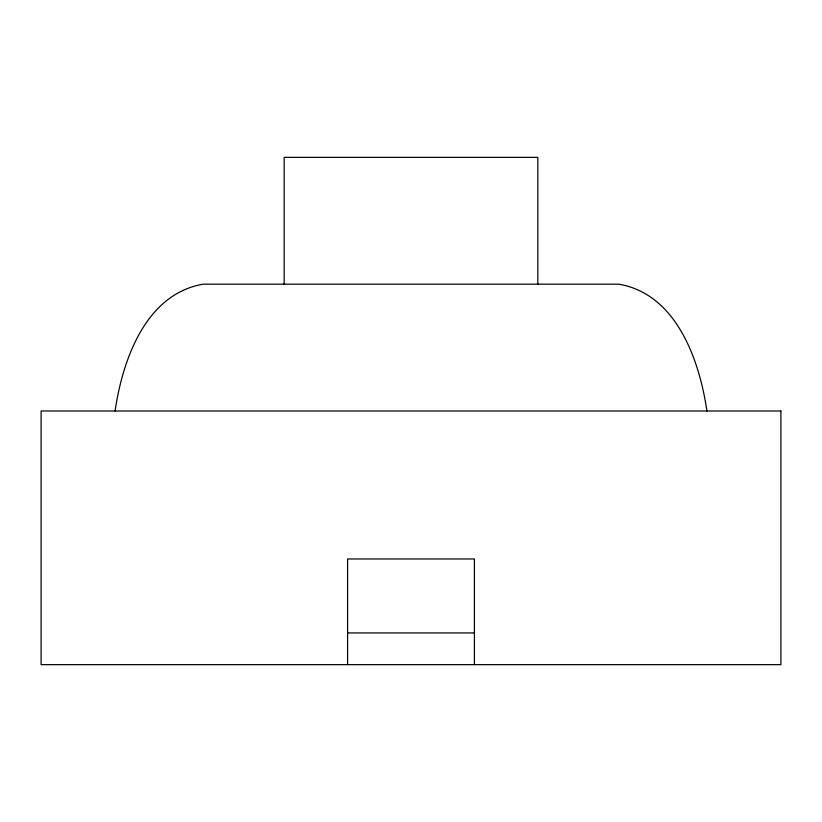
<?xml version="1.0" encoding="UTF-8"?>
<svg xmlns="http://www.w3.org/2000/svg" width="822" height="822" viewBox="0 0 822 822"><rect width="100%" height="100%" fill="white"/><g stroke="black" fill="none" stroke-linecap="round" stroke-linejoin="round"><path stroke-width="1.23" d="M115.08 411C122.488 360.334 145.473 293.988 203.229 284.176L618.771 284.176C676.527 293.988 699.512 360.334 706.92 411M347.593 632.94L474.407 632.94M537.824 284.176L537.824 157.351L284.176 157.351L284.176 284.176M474.407 664.649L474.407 558.96L347.593 558.96L347.593 664.649M780.9 411L41.1 411L41.1 664.649L780.9 664.649L780.9 411"/></g></svg>
